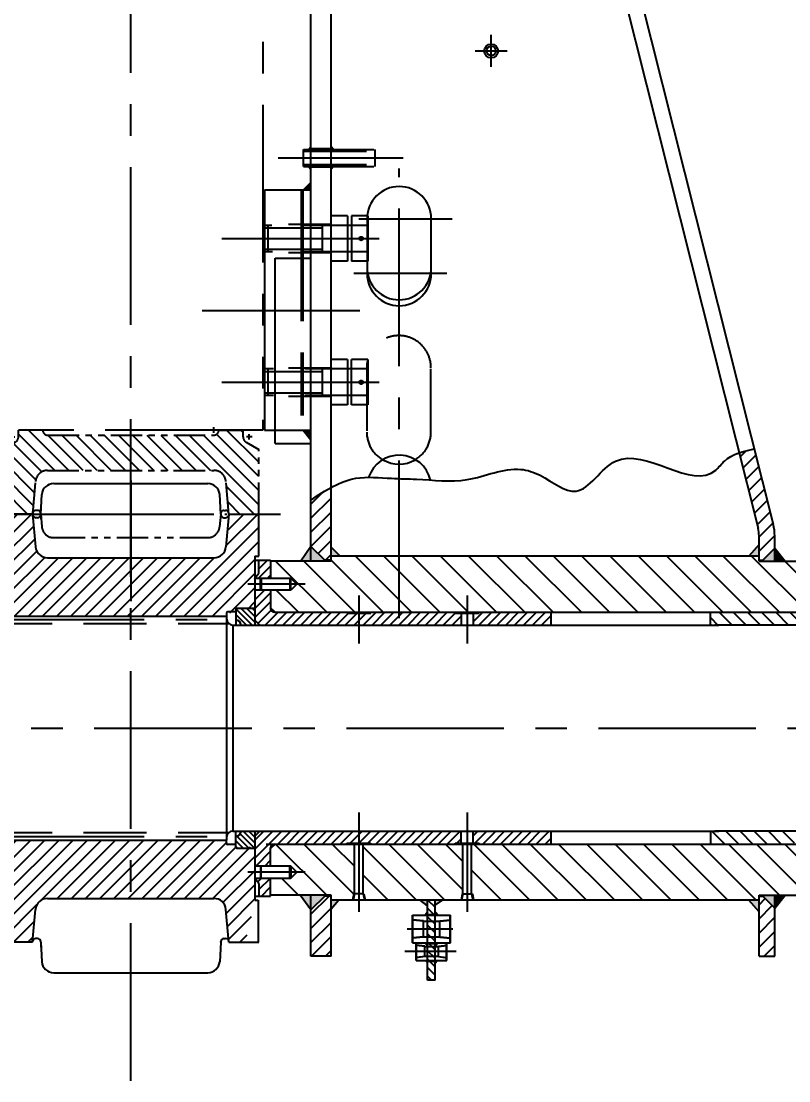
# Model space of a CAD drawing. Header units: millimetres. Extents: x 0 to 8400, y -2453 to 5940.
# Drawn here: x 5309 to 6527, y 2567 to 4249 of the extents above; entities that cross this region are included whole.
import ezdxf

# ---------------------------------------------------------------- set-up
doc = ezdxf.new("R2010")
doc.units = ezdxf.units.MM
doc.header["$LTSCALE"] = 200
for name, pattern in [('F', [0.75, 0.5, -0.25]), ('G', [2, 1.25, -0.25, 0.25, -0.25]), ('K', [2.5, 1.25, -0.25, 0.25, -0.25, 0.25, -0.25])]:
    doc.linetypes.add(name, pattern=pattern)
for name, color, linetype in [('01', 7, 'Continuous'), ('02', 1, 'Continuous'), ('04', 2, 'F'), ('05', 142, 'G'), ('07', 6, 'K'), ('08', 1, 'Continuous')]:
    doc.layers.add(name, color=color, linetype=linetype)
doc.styles.get("Standard").update_dxf_attribs({"font": 'isocp', "width": 0.707, "bigfont": 'intecad.shx'})
doc.dimstyles.new('INTE', dxfattribs={"dimscale": 20, "dimtxt": 3.5, "dimasz": 3, "dimexe": 3, "dimexo": 0, "dimgap": 1, "dimtad": 1, "dimdec": 3, "dimdsep": 46, "dimtxsty": 'Standard', "dimcen": 0, "dimclrd": 1, "dimclre": 1, "dimclrt": 3, "dimaunit": 1, "dimadec": 0, "dimazin": 0, "dimtfac": 1, "dimtdec": 3, "dimtmove": 0, "dimatfit": 0, "dimfxl": 1, "dimarcsym": 0})
pattern_1 = [(45, (1882.605, 1033.105), (-11.22532, 11.22532), [])]
pattern_2 = [(45, (5121.619, 2164.317), (-7.07107, 7.07107), [])]

# ---------------------------------------------------------------- blocks, each defined once
blk = doc.blocks.new('*D33')
at = {"layer": '08', "color": 1, "lineweight": -2, "transparency": 16777216}
for p, q in [((1091.5, 3154.4), (1091.5, 5588.7)), ((7169.5, 3154.4), (7169.5, 5588.7)), ((7109.5, 5528.7), (1151.5, 5528.7))]:
    blk.add_line(p, q, dxfattribs=at)
at = {"layer": '08', "color": 1, "transparency": 16777216}
for points in [[(1151.5, 5538.7), (1151.5, 5518.7), (1091.5, 5528.7)], [(7109.5, 5538.7), (7109.5, 5518.7), (7169.5, 5528.7)]]:
    blk.add_solid(points, dxfattribs=at)
at = {"layer": 'DEFPOINTS', "color": 0, "transparency": 16777216}
for p in [(1091.5, 5528.7), (1091.5, 3154.4), (7169.5, 3154.4)]:
    blk.add_point(p, dxfattribs=at)
at = {"layer": '08', "color": 3, "transparency": 16777216, "insert": (4130.5, 5583.7), "char_height": 70, "attachment_point": 5}
blk.add_mtext('6078', dxfattribs=at)
blk = doc.blocks.new('ertr')
at = {"layer": '02', "linetype": 'Continuous'}
h = blk.add_hatch(dxfattribs=at)
h.set_pattern_fill('ANSI31', color=1, scale=5, angle=90, style=0)
h.set_pattern_definition([(135, (0, 7.99), (-11.22532, -11.22532), [])])
h.paths.add_polyline_path([(5341.3, 3262.1, -0.388879), (5360.3, 3279.4), (5492.4, 3279.4), (5492.4, 3335.4), (5360.6, 3335.4, -0.414214), (5352.6, 3343.4), (5314.2, 3343.4), (5314.2, 3332.7, -0.267949), (5309.2, 3324), (5289.2, 3312.4), (5289.2, 3210.1), (5336.8, 3210.1)])
h.paths.add_polyline_path([(5624.5, 3279.4, -0.388879), (5643.4, 3262.1), (5648, 3210.1), (5695.6, 3210.1), (5695.6, 3312.4), (5675.6, 3324, -0.267949), (5670.6, 3332.7), (5670.6, 3343.4), (5632.2, 3343.4, -0.414214), (5624.2, 3335.4), (5492.4, 3335.4), (5492.4, 3279.4)])
at = {"layer": '07', "color": 6, "linetype": 'K'}
for p, q in [((5624.2, 3338.9), (5624.2, 3348)), ((5628.7, 3343.4), (5619.6, 3343.4)), ((5336.8, 3210.1), (5336.8, 3214.4)), ((5349.5, 3210.1), (5349.5, 3201.9))]:
    blk.add_line(p, q, dxfattribs=at)
at = {"layer": '07', "color": 6, "linetype": 'K', "ltscale": 0.2}
for p, q in [((5299.8, 3332.7), (5308.5, 3332.7)), ((5304.2, 3328.3), (5304.2, 3337)), ((5352.6, 3343.4), (5314.2, 3343.4)), ((5314.2, 3332.7), (5314.2, 3343.4)), ((5352.6, 3343.4), (5352.6, 3343.4)), ((5360.6, 3335.4), (5624.2, 3335.4)), ((5632.2, 3343.4), (5632.2, 3343.4)), ((5632.2, 3343.4), (5670.6, 3343.4)), ((5670.6, 3332.7), (5670.6, 3343.4)), ((5684.9, 3332.7), (5676.2, 3332.7)), ((5680.6, 3328.3), (5680.6, 3337)), ((5309.2, 3324), (5289.2, 3312.4)), ((5675.6, 3324), (5695.6, 3312.4)), ((5289.2, 3210.1), (5289.2, 3312.4)), ((5695.6, 3210.1), (5695.6, 3312.4)), ((5360.3, 3279.4), (5624.5, 3279.4)), ((5336.8, 3210.1), (5341.3, 3262.1)), ((5648, 3210.1), (5643.4, 3262.1)), ((5344.5, 3215.9), (5341.9, 3215.9)), ((5640.3, 3215.9), (5642.9, 3215.9)), ((5336.8, 3210.1), (5289.2, 3210.1)), ((5349.5, 3210.1), (5349.5, 3210.9)), ((5349.5, 3210.1), (5351.2, 3190.1)), ((5349.5, 3210.1), (5351.2, 3190.1)), ((5635.3, 3210.1), (5633.5, 3190.1)), ((5635.3, 3210.1), (5635.3, 3210.9)), ((5648, 3210.1), (5695.6, 3210.1)), ((5370.2, 3172.7), (5614.6, 3172.7))]:
    blk.add_line(p, q, dxfattribs=at)
for centre, radius, start, end in [((5304.2, 3332.7), 10, 300, 0), ((5360.6, 3343.4), 8, 180, 270), ((5624.2, 3343.4), 8, 270, 0), ((5680.6, 3332.7), 10, 180, 240), ((5360.3, 3260.4), 19, 90, 175), ((5624.5, 3260.4), 19, 5, 90), ((5341.9, 3210.9), 5, 90, 175), ((5344.5, 3210.9), 5, 0, 90), ((5640.3, 3210.9), 5, 90, 180), ((5642.9, 3210.9), 5, 5, 90), ((5370.2, 3191.7), 19, 185, 270), ((5370.2, 3191.7), 19, 185, 270), ((5614.6, 3191.7), 19, 270, 355)]:
    blk.add_arc(centre, radius, start, end, dxfattribs=at)

msp = doc.modelspace()

# ---------------------------------------------------------------- hatches: boundary and pattern name
at = {"layer": '01'}
for points in [[(5769.0495, 4045.4123), (5769.0495, 4049.651), (5765.0524, 4045.4123)], [(5801.0495, 4049.651), (5805.0466, 4045.4123), (5801.0495, 4045.4123)], [(5769.0495, 4014.3736), (5765.0524, 4018.6123), (5769.0495, 4018.6123)], [(5801.0495, 4014.3736), (5805.0466, 4018.6123), (5801.0495, 4018.6123)], [(5769.0495, 3981.0123), (5769.0495, 3992.8817), (5756.5495, 3981.0123)], [(5769.0495, 3415.5123), (5753.0579, 3392.0123), (5769.0495, 3392.0123)], [(5769.0495, 3415.5123), (5753.0579, 3392.0123), (5769.0495, 3392.0123)], [(6505.0495, 3412.5123), (6505.0495, 3392.0123), (6521.6316, 3392.0123)], [(6505.0495, 3412.5123), (6505.0495, 3392.0123), (6521.6316, 3392.0123)], [(5769.0495, 2838.5123), (5753.0579, 2862.0123), (5769.0495, 2862.0123)], [(5769.0495, 2838.5123), (5753.0579, 2862.0123), (5769.0495, 2862.0123)], [(6505.0495, 2841.5123), (6505.0495, 2862.0123), (6521.6316, 2862.0123)], [(6505.0495, 2841.5123), (6505.0495, 2862.0123), (6521.6316, 2862.0123)], [(5954.0495, 2755.052), (5951.0699, 2758.0662), (5954.0495, 2758.0662)], [(5954.6213, 2755.052), (5951.6417, 2758.0662), (5954.6213, 2758.0662)], [(5966.0495, 2755.052), (5969.0291, 2758.0662), (5966.0495, 2758.0662)], [(5966.6213, 2755.052), (5969.6009, 2758.0662), (5966.6213, 2758.0662)]]:
    msp.add_hatch(color=256, dxfattribs=at).paths.add_polyline_path(points)
h = msp.add_hatch(color=256, dxfattribs=at)
h.paths.add_polyline_path([(5769.0495, 3392.0123), (5791.0495, 3392.0123), (5791.0495, 3393.5123), (5769.0495, 3415.5123)])
h.paths.add_polyline_path([(5815.5896, 3400.0123), (5801.0495, 3414.1832), (5801.0495, 3400.0123)])
h = msp.add_hatch(color=256, dxfattribs=at)
h.paths.add_polyline_path([(6463.8952, 3400.0123), (6480.0495, 3400.0123), (6480.0495, 3418.5193)])
h.paths.add_polyline_path([(6505.0495, 3412.5123), (6486.0495, 3393.5123), (6486.0495, 3392.0123), (6505.0495, 3392.0123)])
h = msp.add_hatch(color=256, dxfattribs=at)
h.paths.add_polyline_path([(5769.0495, 2862.0123), (5791.0495, 2862.0123), (5791.0495, 2860.5123), (5769.0495, 2838.5123)])
h.paths.add_polyline_path([(5815.5896, 2854.0123), (5801.0495, 2839.8414), (5801.0495, 2854.0123)])
h = msp.add_hatch(color=256, dxfattribs=at)
h.paths.add_polyline_path([(6463.8952, 2854.0123), (6480.0495, 2854.0123), (6480.0495, 2835.5053)])
h.paths.add_polyline_path([(6505.0495, 2841.5123), (6486.0495, 2860.5123), (6486.0495, 2862.0123), (6505.0495, 2862.0123)])
h = msp.add_hatch(color=256, dxfattribs=at)
h.paths.add_polyline_path([(5954.0495, 2845.1443), (5954.0495, 2854.0123), (5942.4296, 2854.0123)])
h.paths.add_polyline_path([(5966.0495, 2845.8622), (5977.9898, 2854.0123), (5966.0495, 2854.0123)])
h = msp.add_hatch(color=256, dxfattribs=at)
h.paths.add_polyline_path([(5950.3108, 2830.1769), (5954.0495, 2830.1769), (5954.0495, 2834.851)])
h.paths.add_polyline_path([(5966.0495, 2830.1769), (5970.3166, 2830.1769), (5966.0495, 2834.9557)])
h = msp.add_hatch(color=256, dxfattribs=at)
h.paths.add_polyline_path([(5950.8826, 2830.1769), (5954.6213, 2830.1769), (5954.6213, 2834.851)])
h.paths.add_polyline_path([(5966.6213, 2830.1769), (5970.8884, 2830.1769), (5966.6213, 2834.9557)])
h = msp.add_hatch(color=256, dxfattribs=at)
h.paths.add_polyline_path([(5954.0495, 2781.5028), (5950.3108, 2786.1769), (5954.0495, 2786.1769)])
h.paths.add_polyline_path([(5966.0495, 2781.3981), (5966.0495, 2786.1769), (5970.3166, 2786.1769)])
h = msp.add_hatch(color=256, dxfattribs=at)
h.paths.add_polyline_path([(5954.6213, 2781.5028), (5950.8826, 2786.1769), (5954.6213, 2786.1769)])
h.paths.add_polyline_path([(5966.6213, 2781.3981), (5966.6213, 2786.1769), (5970.8884, 2786.1769)])
at = {"layer": '02'}
h = msp.add_hatch(dxfattribs=at)
h.set_pattern_fill('LINE', color=256, scale=5, angle=45, style=0)
h.set_pattern_definition(pattern_1)
edge = h.paths.add_edge_path()
edge.add_spline(control_points=[(6472.6397, 3570.1751), (6464.397, 3568.3801), (6456.1542, 3566.585), (6448.4238, 3563.9617)], knot_values=[722.019854168, 722.019854168, 722.019854168, 722.019854168, 746.222032622, 746.222032622, 746.222032622, 746.222032622], degree=3, periodic=0)
edge.add_line((6448.4238, 3563.9617), (6478.5065, 3444.4625))
edge.add_arc((6429.0495, 3432.0123), 51, 0, 14.13, ccw=False)
edge.add_line((6480.0495, 3432.0123), (6480.0495, 3393.5123))
edge.add_line((6480.0495, 3393.5123), (6486.0495, 3393.5123))
edge.add_line((6486.0495, 3393.5123), (6505.0495, 3412.5123))
edge.add_line((6505.0495, 3412.5123), (6505.0495, 3432.0123))
edge.add_arc((6429.0495, 3432.0123), 76, 360, 374.13)
edge.add_line((6502.7501, 3450.5656), (6472.6397, 3570.1751))
h.paths.add_polyline_path([(6505.0495, 2841.5123), (6486.0495, 2860.5123), (6480.0495, 2860.5123), (6480.0495, 2765.0123), (6505.0495, 2765.0123)])
h = msp.add_hatch(dxfattribs=at)
h.set_pattern_fill('LINE', color=256, scale=5, angle=45, style=0)
h.set_pattern_definition(pattern_1)
edge = h.paths.add_edge_path()
edge.add_line((5769.0495, 3415.5123), (5791.0495, 3393.5123))
edge.add_line((5791.0495, 3393.5123), (5801.0495, 3393.5123))
edge.add_line((5801.0495, 3393.5123), (5801.0495, 3508.8776))
edge.add_spline(control_points=[(5801.0495, 3508.8776), (5790.2258, 3503.058), (5779.6376, 3496.218), (5769.0495, 3489.378)], knot_values=[0, 0, 0, 0, 36.433894289, 36.433894289, 36.433894289, 36.433894289], degree=3, periodic=0)
edge.add_line((5769.0495, 3489.378), (5769.0495, 3415.5123))
h.paths.add_polyline_path([(5801.0495, 2860.5123), (5791.0495, 2860.5123), (5769.0495, 2838.5123), (5769.0495, 2765.0123), (5801.0495, 2765.0123)])
at = {"layer": '02', "linetype": 'Continuous'}
h = msp.add_hatch(dxfattribs=at)
h.set_pattern_fill('LINE', color=1, scale=5, angle=45, style=0)
h.set_pattern_definition([(45, (-9.328, 264.614), (-11.22532, 11.22532), [])])
h.paths.add_polyline_path([(5483.0495, 3304.8123), (5483.0495, 3397.4123), (5350.928, 3397.4123, -0.388878732), (5332.0003, 3414.7563), (5327.4548, 3466.7123), (5279.8495, 3466.7123), (5279.8495, 3400.0123), (5286.0495, 3400.0123), (5286.0495, 3309.8123), (5289.0495, 3309.8123, -0.414213562), (5291.0495, 3307.8123), (5291.0495, 3304.8123)])
h.paths.add_polyline_path([(5635.0495, 3304.8123), (5635.0495, 3307.8123, -0.414213562), (5637.0495, 3309.8123), (5650.0495, 3309.8123), (5650.0495, 3315.5123), (5680.0495, 3315.5123), (5680.0495, 3400.0123), (5686.2495, 3400.0123), (5686.2495, 3466.7123), (5638.6443, 3466.7123), (5634.0987, 3414.7563, -0.388878732), (5615.171, 3397.4123), (5483.0495, 3397.4123), (5483.0495, 3328.3201), (5483.0495, 3304.8123)])
h.paths.add_polyline_path([(5483.0495, 2949.2123), (5483.0495, 2856.6123), (5615.171, 2856.6123, -0.388878732), (5634.0987, 2839.2682), (5638.6495, 2787.2523), (5665.2977, 2787.2523), (5680.4111, 2854.0123), (5680.0495, 2854.0123), (5680.0495, 2938.5123), (5650.0495, 2938.5123), (5650.0495, 2944.2123), (5637.0495, 2944.2123, -0.414213562), (5635.0495, 2946.2123), (5635.0495, 2949.2123)])
h.paths.add_polyline_path([(5291.0495, 2949.2123), (5291.0495, 2946.2123, -0.414213562), (5289.0495, 2944.2123), (5286.0495, 2944.2123), (5286.0495, 2854.0123), (5281.0495, 2854.0123), (5281.0495, 2787.2523), (5327.4495, 2787.2523), (5332.0003, 2839.2682, -0.388878732), (5350.928, 2856.6123), (5483.0495, 2856.6123), (5483.0495, 2949.2123)])
h = msp.add_hatch(dxfattribs=at)
h.set_pattern_fill('LINE', color=1, scale=10, angle=135, style=0)
h.set_pattern_definition([(135, (4135.49, 2006.008), (-22.45064, -22.45064), [])])
h.paths.add_polyline_path([(6663.0495, 3311.0123), (6670.0495, 3318.0123), (6670.0495, 3346.0123), (6638.0495, 3346.0123), (6628.3921, 3355.5123), (6638.0495, 3365.0123), (6670.0495, 3365.0123), (6670.0495, 3392.0123), (6639.0495, 3392.0123), (6480.0495, 3392.0123), (6480.0495, 3400.0123), (5801.0495, 3400.0123), (5801.0495, 3392.0123), (5705.0495, 3392.0123), (5705.0495, 3365.0123), (5737.0495, 3365.0123), (5746.707, 3355.5123), (5737.0495, 3346.0123), (5705.0495, 3346.0123), (5705.0495, 3318.0123), (5712.0495, 3311.0123)])
h.paths.add_polyline_path([(6480.0495, 2854.0123), (6480.0495, 2862.0123), (6542.1665, 2862.0123), (6543.8739, 2872.0123), (6545.0495, 2872.0123), (6545.0495, 2943.0123), (6024.0495, 2943.0123), (6024.0495, 2864.0123), (6025.2251, 2864.0123), (6026.9326, 2854.0123)])
h.paths.add_polyline_path([(5966.0495, 2854.0123), (6007.1665, 2854.0123), (6008.8739, 2864.0123), (6010.0495, 2864.0123), (6010.0495, 2943.0123), (5852.0495, 2943.0123), (5852.0495, 2864.0123), (5853.2251, 2864.0123), (5854.9326, 2854.0123)])
h.paths.add_polyline_path([(5838.0495, 2943.0123), (5712.0495, 2943.0123), (5705.0495, 2936.0123), (5705.0495, 2908.0123), (5737.0495, 2908.0123), (5746.707, 2898.5123), (5737.0495, 2889.0123), (5705.0495, 2889.0123), (5705.0495, 2862.0123), (5801.0495, 2862.0123), (5801.0495, 2854.0123), (5835.1665, 2854.0123), (5836.8739, 2864.0123), (5838.0495, 2864.0123)])
h.paths.add_polyline_path([(6628.3921, 2898.5123), (6638.0495, 2908.0123), (6670.0495, 2908.0123), (6670.0495, 2936.0123), (6663.0495, 2943.0123), (6559.0495, 2943.0123), (6559.0495, 2872.0123), (6560.2251, 2872.0123), (6561.9326, 2862.0123), (6639.0495, 2862.0123), (6670.0495, 2862.0123), (6670.0495, 2889.0123), (6638.0495, 2889.0123)])
h.paths.add_polyline_path([(6560.2251, 2872.0123), (6559.0495, 2872.0123), (6560.9675, 2862.0123), (6561.9326, 2862.0123)], flags=16)
h.paths.add_polyline_path([(6542.1665, 2862.0123), (6543.1316, 2862.0123), (6545.0495, 2872.0123), (6543.8739, 2872.0123)], flags=16)
h.paths.add_polyline_path([(6025.9675, 2854.0123), (6026.9326, 2854.0123), (6025.2251, 2864.0123), (6024.0495, 2864.0123)])
h.paths.add_polyline_path([(6007.1665, 2854.0123), (6008.1316, 2854.0123), (6010.0495, 2864.0123), (6008.8739, 2864.0123)])
h.paths.add_polyline_path([(5835.1665, 2854.0123), (5836.1316, 2854.0123), (5838.0495, 2864.0123), (5836.8739, 2864.0123)])
h.paths.add_polyline_path([(5853.2251, 2864.0123), (5852.0495, 2864.0123), (5853.9675, 2854.0123), (5854.9326, 2854.0123)], flags=16)
h = msp.add_hatch(dxfattribs=at)
h.set_pattern_fill('_USER', color=1, scale=10, angle=45, style=0, pattern_type=0)
h.set_pattern_definition(pattern_2)
h.paths.add_polyline_path([(5711.0495, 3311.0123, -0.414213562), (5705.0495, 3317.0123), (5705.0495, 3346.0123), (5680.0495, 3346.0123), (5680.0495, 3298.5123), (5688.0495, 3290.5123), (5845.0495, 3290.5123), (5845.0495, 3309.5123), (5826.0495, 3309.5123), (5826.0495, 3311.0123)])
h.paths.add_polyline_path([(5686.5495, 3373.5041), (5680.2555, 3365.2813, 0.07707166), (5680.1087, 3365.0123), (5705.0495, 3365.0123), (5705.0495, 3393.5123), (5686.5495, 3393.5123)])
h = msp.add_hatch(dxfattribs=at)
h.set_pattern_fill('LINE', color=1, scale=5, angle=45, style=0)
h.set_pattern_definition([(135, (7241.48, 2037.305), (11.22532, 11.22532), [])])
h.paths.add_polyline_path([(6559.0495, 2943.0123), (6559.0495, 2944.5123), (6540.0495, 2944.5123), (6540.0495, 2963.5123), (6675.0495, 2963.5123), (6683.0495, 2955.5123), (6683.0495, 2908.0123), (6658.0495, 2908.0123), (6658.0495, 2937.0123, 0.414213562), (6652.0495, 2943.0123)])
h.paths.add_polyline_path([(6676.5495, 2860.5123), (6658.0495, 2860.5123), (6658.0495, 2889.0123), (6682.9904, 2889.0123, -0.07707166), (6682.8436, 2888.7433), (6676.5495, 2880.5205)])
h.paths.add_polyline_path([(6405.5495, 2943.0123), (6404.0495, 2944.5123), (6404.0495, 2962.0123), (6405.5495, 2963.5123), (6540.0495, 2963.5123), (6540.0495, 2944.5123), (6521.0495, 2944.5123), (6521.0495, 2943.0123)])
h.paths.add_polyline_path([(6405.5495, 3290.5123), (6404.0495, 3292.0123), (6404.0495, 3309.5123), (6405.5495, 3311.0123), (6518.0495, 3311.0123), (6521.0495, 3311.0123), (6521.0495, 3309.5123), (6540.0495, 3309.5123), (6540.0495, 3290.5123)])
h.paths.add_polyline_path([(6540.0495, 3290.5123), (6540.0495, 3309.5123), (6559.0495, 3309.5123), (6559.0495, 3311.0123), (6652.0495, 3311.0123, 0.414213562), (6658.0495, 3317.0123), (6658.0495, 3346.0123), (6683.0495, 3346.0123), (6683.0495, 3298.5123), (6675.0495, 3290.5123)])
h.paths.add_polyline_path([(6676.5495, 3373.5041), (6682.8436, 3365.2813, -0.07707166), (6682.9904, 3365.0123), (6658.0495, 3365.0123), (6658.0495, 3393.5123), (6676.5495, 3393.5123)])
at = {"layer": '02'}
h = msp.add_hatch(dxfattribs=at)
h.set_pattern_fill('LINE', color=256, scale=2, angle=135, style=0)
h.set_pattern_definition([(135, (-9.328, 264.614), (-4.490128, -4.490128), [])])
h.paths.add_polyline_path([(5680.0495, 3317.5123), (5651.0495, 3317.5123), (5650.0495, 3316.5123), (5650.0495, 3298.5123, -0.414213562), (5658.0495, 3290.5123), (5680.0495, 3290.5123)])
h.paths.add_polyline_path([(5658.0495, 2963.5123, -0.414213562), (5650.0495, 2955.5123), (5650.0495, 2937.5123), (5651.0495, 2936.5123), (5680.0495, 2936.5123), (5680.0495, 2963.5123)])
at = {"layer": '02', "linetype": 'Continuous'}
h = msp.add_hatch(dxfattribs=at)
h.set_pattern_fill('_USER', color=1, scale=10, angle=45, style=0, pattern_type=0)
h.set_pattern_definition(pattern_2)
h.paths.add_polyline_path([(5998.0495, 2943.0123), (5998.0495, 2944.5123), (6007.5495, 2944.5123), (6007.5495, 2963.5123), (5845.0495, 2963.5123), (5845.0495, 2944.5123), (5864.0495, 2944.5123), (5864.0495, 2943.0123)])
h.paths.add_polyline_path([(6148.5495, 2943.0123), (6150.0495, 2944.5123), (6150.0495, 2962.0123), (6148.5495, 2963.5123), (6026.5495, 2963.5123), (6026.5495, 2944.5123), (6036.0495, 2944.5123), (6036.0495, 2943.0123)])
h.paths.add_polyline_path([(5826.0495, 2943.0123), (5826.0495, 2944.5123), (5845.0495, 2944.5123), (5845.0495, 2963.5123), (5688.0495, 2963.5123), (5680.0495, 2955.5123), (5680.0495, 2908.0123), (5705.0495, 2908.0123), (5705.0495, 2937.0123, -0.414213562), (5711.0495, 2943.0123)])
h.paths.add_polyline_path([(5686.5495, 2860.5123), (5705.0495, 2860.5123), (5705.0495, 2889.0123), (5680.1087, 2889.0123, 0.07707166), (5680.2555, 2888.7433), (5686.5495, 2880.5205)])
h.paths.add_polyline_path([(5864.0495, 3311.0123), (5864.0495, 3309.5123), (5845.0495, 3309.5123), (5845.0495, 3290.5123), (6007.5495, 3290.5123), (6007.5495, 3309.5123), (5998.0495, 3309.5123), (5998.0495, 3311.0123)])
h.paths.add_polyline_path([(6036.0495, 3311.0123), (6036.0495, 3309.5123), (6026.5495, 3309.5123), (6026.5495, 3290.5123), (6148.5495, 3290.5123), (6150.0495, 3292.0123), (6150.0495, 3309.5123), (6148.5495, 3311.0123)])
h = msp.add_hatch(dxfattribs=at)
h.set_pattern_fill('LINE', color=1, scale=3, angle=135, style=0)
h.set_pattern_definition([(135, (4135.49, 2006.008), (-6.73519, -6.73519), [])])
h.paths.add_polyline_path([(5966.0495, 2854.0123), (5954.0495, 2854.0123), (5954.0495, 2808.1769), (5966.0495, 2808.1769)])
h.paths.add_polyline_path([(5966.0495, 2808.1769), (5954.0495, 2808.1769), (5954.0495, 2772.5662), (5966.0495, 2772.5662)])
h.paths.add_polyline_path([(5954.0495, 2727.0123), (5966.0495, 2727.0123), (5966.0495, 2772.5662), (5954.0495, 2772.5662)])
at = {"layer": '04', "linetype": 'F'}
h = msp.add_hatch(dxfattribs=at)
h.set_pattern_fill('ANGLE', color=2, scale=0.5, style=0)
h.set_pattern_definition([(0, (2923.312, 429.7504), (0, 3.4925), [2.54, -0.9525]), (90, (2923.312, 429.7504), (-3.4925, 2e-16), [2.54, -0.9525])])
h.paths.add_polyline_path([(5769.0495, 3584.4989), (5769.0495, 3600.0123), (5756.5495, 3600.0123)])

# ---------------------------------------------------------------- linework, layer by layer
for p, q in [((5360.8266, 3515.2423), (5605.2724, 3515.2423)), ((5340.1495, 3466.7723), (5341.8989, 3497.8982)), ((5625.9495, 3466.7723), (5624.2001, 3497.8982)), ((5327.4495, 3466.7723), (5279.8495, 3466.7723)), ((5327.4495, 3466.7723), (5332.0003, 3414.7563)), ((5340.1495, 3466.7723), (5340.1495, 3465.9123)), ((5625.9495, 3466.7723), (5625.9495, 3465.9123)), ((5638.6495, 3466.7723), (5634.0987, 3414.7563)), ((5638.6495, 3466.7723), (5686.2495, 3466.7723)), ((5335.1495, 3460.9123), (5332.5439, 3460.9123)), ((5630.9495, 3460.9123), (5633.5552, 3460.9123)), ((5350.928, 3397.4123), (5615.171, 3397.4123)), ((5350.928, 2856.6123), (5615.171, 2856.6123)), ((5327.4495, 2787.2523), (5332.0003, 2839.2682)), ((5638.6495, 2787.2523), (5634.0987, 2839.2682)), ((5335.1495, 2793.1123), (5332.5439, 2793.1123)), ((5630.9495, 2793.1123), (5633.5552, 2793.1123)), ((5327.4495, 2787.2523), (5281.0495, 2787.2523)), ((5340.1495, 2787.2523), (5340.1495, 2788.1123)), ((5340.1495, 2787.2523), (5341.8989, 2756.1263)), ((5625.9495, 2787.2523), (5624.2001, 2756.1263)), ((5625.9495, 2787.2523), (5625.9495, 2788.1123)), ((5638.6495, 2787.2523), (5686.2495, 2787.2523)), ((5360.8266, 2738.7823), (5605.2724, 2738.7823))]:
    msp.add_line(p, q)
for centre, radius, start, end in [((5360.8266, 3496.2423), 19, 90, 175), ((5360.8266, 3496.2423), 19, 90, 175), ((5605.2724, 3496.2423), 19, 5, 90), ((5332.5439, 3465.9123), 5, 185, 270), ((5335.1495, 3465.9123), 5, 270, 0), ((5630.9495, 3465.9123), 5, 180, 270), ((5633.5552, 3465.9123), 5, 270, 355), ((5350.928, 3416.4123), 19, 185, 270), ((5615.171, 3416.4123), 19, 270, 355), ((5350.928, 2837.6123), 19, 90, 175), ((5615.171, 2837.6123), 19, 5, 90), ((5332.5439, 2788.1123), 5, 90, 175), ((5335.1495, 2788.1123), 5, 0, 90), ((5630.9495, 2788.1123), 5, 90, 180), ((5633.5552, 2788.1123), 5, 5, 90), ((5360.8266, 2757.7823), 19, 185, 270), ((5605.2724, 2757.7823), 19, 270, 355)]:
    msp.add_arc(centre, radius, start, end)
at = {"layer": '01'}
for p, q in [((6106.4167, 5024.9455), (6502.7501, 3450.5656)), ((6084.9805, 5007.6904), (6478.5065, 3444.4625)), ((5765.0524, 4045.4123), (5769.0495, 4049.651)), ((5805.0466, 4045.4123), (5801.0495, 4049.651)), ((5765.0524, 4018.6123), (5769.0495, 4014.3736)), ((5805.0466, 4018.6123), (5801.0495, 4014.3736)), ((5756.5495, 3981.0123), (5769.0495, 3992.8817)), ((5858.0495, 3935.6021), (5858.0495, 3848.4966)), ((5960.0495, 3848.4966), (5960.0495, 3935.6021)), ((5712.0495, 3873.0015), (5769.0495, 3873.0015)), ((5712.0495, 3579.0015), (5769.0495, 3579.0015)), ((6480.0495, 3392.0123), (6480.0495, 3432.0123)), ((6505.0495, 3392.0123), (6505.0495, 3432.0123)), ((5769.0495, 3415.5123), (5753.0579, 3392.0123)), ((6505.0495, 3412.5123), (6521.6316, 3392.0123)), ((5689.0495, 3363.4239), (5690.2779, 3365.0123)), ((5690.2779, 3365.0123), (5690.2779, 3346.0123)), ((5735.4621, 3365.0123), (5737.0495, 3363.6355)), ((5735.4621, 3365.0123), (5735.4621, 3346.0123)), ((5689.0495, 3347.6007), (5690.2779, 3346.0123)), ((5735.4621, 3346.0123), (5737.0495, 3347.3891)), ((5650.0495, 3316.5123), (5651.0495, 3317.5123)), ((5635.0495, 3304.8123), (5635.0495, 2949.2123)), ((5645.0495, 3290.5123), (5645.0495, 2963.5123)), ((5635.0495, 2944.2123), (5635.0495, 2949.2123)), ((5650.0495, 2937.5123), (5651.0495, 2936.5123)), ((5689.0495, 2906.4239), (5690.2779, 2908.0123)), ((5690.2779, 2889.0123), (5690.2779, 2908.0123)), ((5735.4621, 2908.0123), (5737.0495, 2906.6355)), ((5735.4621, 2889.0123), (5735.4621, 2908.0123)), ((5689.0495, 2890.6007), (5690.2779, 2889.0123)), ((5735.4621, 2889.0123), (5737.0495, 2890.3891)), ((6480.0495, 2765.0123), (6480.0495, 2862.0123)), ((6505.0495, 2765.0123), (6505.0495, 2862.0123)), ((6505.0495, 2841.5123), (6521.6316, 2862.0123)), ((5954.0495, 2845.1443), (5942.4296, 2854.0123)), ((5966.0495, 2845.8622), (5977.9898, 2854.0123)), ((5930.0495, 2786.1769), (5930.0495, 2830.1769)), ((5930.6213, 2786.1769), (5930.6213, 2830.1769)), ((5954.0495, 2834.851), (5950.3108, 2830.1769)), ((5954.6213, 2834.851), (5950.8826, 2830.1769)), ((5966.0495, 2834.9557), (5970.3166, 2830.1769)), ((5966.6213, 2834.9557), (5970.8884, 2830.1769)), ((5990.0495, 2786.1769), (5990.0495, 2830.1769)), ((5990.6213, 2786.1769), (5990.6213, 2830.1769)), ((5936.0495, 2758.0662), (5936.0495, 2786.1769)), ((5936.6213, 2758.0662), (5936.6213, 2786.1769)), ((5954.0495, 2781.5028), (5950.3108, 2786.1769)), ((5954.6213, 2781.5028), (5950.8826, 2786.1769)), ((5966.0495, 2781.3981), (5970.3166, 2786.1769)), ((5966.6213, 2781.3981), (5970.8884, 2786.1769)), ((5984.0495, 2758.0662), (5984.0495, 2786.1769)), ((5984.6213, 2758.0662), (5984.6213, 2786.1769)), ((6480.0495, 2765.0123), (6505.0495, 2765.0123)), ((5954.0495, 2755.052), (5951.0699, 2758.0662)), ((5954.6213, 2755.052), (5951.6417, 2758.0662)), ((5966.0495, 2755.052), (5969.0291, 2758.0662)), ((5966.6213, 2755.052), (5969.6009, 2758.0662)), ((5966.0495, 2727.0123), (5954.0495, 2727.0123))]:
    msp.add_line(p, q, dxfattribs=at)
at = {"layer": '01', "color": 7, "linetype": 'Continuous'}
for p, q in [((5769.0495, 3392.0123), (5769.0495, 4622.0123)), ((5801.0495, 3392.0123), (5801.0495, 4622.0123)), ((5757.0495, 4018.6123), (5757.0495, 4045.4123)), ((5757.0495, 4045.4123), (5769.0495, 4045.4123)), ((5757.0495, 4018.6123), (5769.0495, 4018.6123)), ((5695.5495, 3981.0123), (5695.5495, 3600.0123)), ((5769.0495, 3981.0123), (5695.5495, 3981.0123)), ((5753.5495, 3981.0123), (5753.5495, 3873.0015)), ((5756.0495, 3981.0123), (5756.0495, 3873.0015)), ((5859.5495, 3940.0223), (5858.2414, 3940.0223)), ((5859.5495, 3940.0223), (5859.5495, 3868.0023)), ((5858.0495, 3925.0123), (5859.5495, 3925.0123)), ((5712.0495, 3579.0015), (5712.0495, 3873.0015)), ((5858.0495, 3883.0123), (5859.5495, 3883.0123)), ((5859.5495, 3868.0023), (5858.0495, 3868.0023)), ((5695.5495, 3600.0123), (5712.0495, 3600.0123)), ((5686.2495, 3400.0123), (5686.2495, 3474.7023)), ((5680.0495, 3400.0123), (5680.0495, 3290.5123)), ((5680.0495, 3400.0123), (5686.2495, 3400.0123)), ((6480.0495, 3400.0123), (5801.0495, 3400.0123)), ((5680.0495, 3393.5123), (5705.0495, 3393.5123)), ((5686.5495, 3374.0123), (5686.5495, 3393.5123)), ((5705.0495, 3393.5123), (5705.0495, 3365.0123)), ((5801.0495, 3392.0123), (5705.0495, 3392.0123)), ((6480.0495, 3392.0123), (6639.0495, 3392.0123)), ((5680.1087, 3365.0123), (5737.0495, 3365.0123)), ((5680.2555, 3365.2813), (5686.2406, 3373.1006)), ((5737.0495, 3365.0123), (5746.707, 3355.5123)), ((5737.0495, 3346.0123), (5737.0495, 3365.0123)), ((5689.0495, 3347.6007), (5689.0495, 3363.4239)), ((5746.707, 3355.5123), (5737.0495, 3346.0123)), ((5737.0495, 3346.0123), (5680.0495, 3346.0123)), ((5705.0495, 3346.0123), (5705.0495, 3317.0123)), ((5650.0495, 3316.5123), (5650.0495, 3290.5123)), ((5651.0495, 3317.5123), (5680.0495, 3317.5123)), ((5712.0495, 3311.0123), (5705.0495, 3318.0123)), ((5281.0495, 3304.8123), (5635.0495, 3304.8123)), ((5635.0495, 3309.8123), (5635.0495, 3304.8123)), ((5650.0495, 3311.8123), (5637.0495, 3311.8123)), ((5680.0495, 3298.5123), (5688.0495, 3290.5123)), ((5711.0495, 3311.0123), (6664.0495, 3311.0123)), ((5826.0495, 3311.0123), (5826.0495, 3309.5123)), ((5826.0495, 3309.5123), (5864.0495, 3309.5123)), ((5864.0495, 3311.0123), (5864.0495, 3309.5123)), ((5998.0495, 3311.0123), (5998.0495, 3309.5123)), ((5998.0495, 3309.5123), (6036.0495, 3309.5123)), ((6007.5495, 3309.5123), (6007.5495, 3290.5123)), ((6026.5495, 3309.5123), (6026.5495, 3290.5123)), ((6036.0495, 3311.0123), (6036.0495, 3309.5123)), ((6148.5495, 3311.0123), (6150.0495, 3309.5123)), ((6150.0495, 3290.5123), (6150.0495, 3309.5123)), ((6404.5495, 3311.0123), (6403.0495, 3309.5123)), ((6403.0495, 3290.5123), (6403.0495, 3309.5123)), ((5645.0495, 3290.5123), (6416.0495, 3290.5123)), ((6148.5495, 3290.5123), (6150.0495, 3292.0123)), ((6404.5495, 3290.5123), (6403.0495, 3292.0123)), ((6689.0495, 3290.5123), (6410.0495, 3290.5123)), ((5645.0495, 2963.5123), (6416.0495, 2963.5123)), ((5650.0495, 2937.5123), (5650.0495, 2963.5123)), ((5680.0495, 2963.5123), (5680.0495, 2854.0123)), ((5680.0495, 2955.5123), (5688.0495, 2963.5123)), ((6007.5495, 2944.5123), (6007.5495, 2963.5123)), ((6026.5495, 2944.5123), (6026.5495, 2963.5123)), ((6148.5495, 2963.5123), (6150.0495, 2962.0123)), ((6150.0495, 2944.5123), (6150.0495, 2963.5123)), ((6404.5495, 2963.5123), (6403.0495, 2962.0123)), ((6403.0495, 2963.5123), (6403.0495, 2944.5123)), ((6689.0495, 2963.5123), (6410.0495, 2963.5123)), ((5281.0495, 2949.2123), (5635.0495, 2949.2123)), ((5826.0495, 2943.0123), (5826.0495, 2944.5123)), ((5826.0495, 2944.5123), (5864.0495, 2944.5123)), ((5864.0495, 2943.0123), (5864.0495, 2944.5123)), ((5998.0495, 2943.0123), (5998.0495, 2944.5123)), ((5998.0495, 2944.5123), (6036.0495, 2944.5123)), ((6036.0495, 2943.0123), (6036.0495, 2944.5123)), ((6148.5495, 2943.0123), (6150.0495, 2944.5123)), ((6404.5495, 2943.0123), (6403.0495, 2944.5123)), ((5650.0495, 2942.2123), (5637.0495, 2942.2123)), ((5651.0495, 2936.5123), (5680.0495, 2936.5123)), ((5698.0495, 2943.0123), (6651.0495, 2943.0123)), ((5712.0495, 2943.0123), (5705.0495, 2936.0123)), ((5705.0495, 2908.0123), (5705.0495, 2937.0123)), ((5838.0495, 2864.0123), (5838.0495, 2943.0123)), ((5852.0495, 2864.0123), (5852.0495, 2943.0123)), ((6010.0495, 2864.0123), (6010.0495, 2943.0123)), ((6024.0495, 2864.0123), (6024.0495, 2943.0123)), ((5737.0495, 2908.0123), (5680.0495, 2908.0123)), ((5689.0495, 2906.4239), (5689.0495, 2890.6007)), ((5746.707, 2898.5123), (5737.0495, 2908.0123)), ((5737.0495, 2908.0123), (5737.0495, 2889.0123)), ((5737.0495, 2889.0123), (5746.707, 2898.5123)), ((5680.1087, 2889.0123), (5737.0495, 2889.0123)), ((5680.2555, 2888.7433), (5686.2406, 2880.924)), ((5686.5495, 2880.0123), (5686.5495, 2860.5123)), ((5705.0495, 2860.5123), (5705.0495, 2889.0123)), ((5680.0495, 2860.5123), (5705.0495, 2860.5123)), ((5801.0495, 2862.0123), (5705.0495, 2862.0123)), ((5769.0495, 2838.5123), (5751.9681, 2862.0123)), ((5769.0495, 2765.0123), (5769.0495, 2862.0123)), ((5801.0495, 2765.0123), (5801.0495, 2862.0123)), ((5838.0495, 2864.0123), (5836.1316, 2854.0123)), ((5853.2251, 2864.0123), (5836.8739, 2864.0123)), ((5852.0495, 2864.0123), (5853.9675, 2854.0123)), ((6010.0495, 2864.0123), (6008.1316, 2854.0123)), ((6008.8739, 2864.0123), (6025.2251, 2864.0123)), ((6024.0495, 2864.0123), (6025.9675, 2854.0123)), ((6480.0495, 2862.0123), (6639.0495, 2862.0123)), ((5680.0495, 2854.0123), (5685.0495, 2854.0123)), ((5685.0495, 2854.0123), (5685.0495, 2787.2523)), ((6480.0495, 2854.0123), (5801.0495, 2854.0123)), ((5954.0495, 2727.0123), (5954.0495, 2854.0123)), ((5966.0495, 2727.0123), (5966.0495, 2854.0123)), ((5930.0495, 2830.1769), (5954.6213, 2830.1769)), ((5966.0495, 2830.1769), (5990.6213, 2830.1769)), ((5930.0495, 2786.1769), (5954.6213, 2786.1769)), ((5966.0495, 2786.1769), (5990.6213, 2786.1769)), ((5801.0495, 2765.0123), (5769.0495, 2765.0123)), ((5936.0495, 2758.0662), (5954.6213, 2758.0662)), ((5966.0495, 2758.0662), (5984.6213, 2758.0662))]:
    msp.add_line(p, q, dxfattribs=at)
at = {"layer": '01'}
for radius in [11, 7.472]:
    msp.add_circle((6055.0495, 4201.7706), radius, dxfattribs=at)
at = {"layer": '01', "color": 7, "linetype": 'Continuous'}
msp.add_circle((5848.8191, 3904.0123), 3, dxfattribs=at)
at = {"layer": '01'}
for centre, radius, start, end in [((5909.0495, 3935.6021), 51, 0, 180), ((5909.0495, 3857.8739), 51, 180, 0), ((5909.0495, 3848.4966), 51, 180, 0), ((5909.0495, 3509.1878), 51, 13.0360801, 161.7991851), ((5909.0495, 3597.0123), 51, 239.4317918, 300.5682082), ((6429.0495, 3432.0123), 76, 0, 14.13), ((6429.0495, 3432.0123), 76, 0, 14.13), ((6429.0495, 3432.0123), 51, 0, 14.13), ((6429.0495, 3432.0123), 51, 0, 14.13), ((5645.0495, 3300.5123), 10, 180, 270), ((5650.0495, 3290.5123), 8, 0, 90), ((5645.0495, 2953.5123), 10, 90, 180), ((5650.0495, 2963.5123), 8, 270, 0)]:
    msp.add_arc(centre, radius, start, end, dxfattribs=at)
at = {"layer": '01', "color": 7, "linetype": 'Continuous'}
for centre, radius, start, end in [((5681.0495, 3364.6735), 1, 142.5679916, 180), ((5685.0495, 3374.0123), 1.5, 322.5679916, 0), ((5651.0495, 3316.5123), 1, 90, 180), ((5711.0495, 3317.0123), 6, 180, 270), ((5637.0495, 3309.8123), 2, 90, 180), ((5637.0495, 2944.2123), 2, 180, 270), ((5651.0495, 2937.5123), 1, 180, 270), ((5711.0495, 2937.0123), 6, 90, 180), ((5681.0495, 2889.3511), 1, 180, 217.4320084), ((5685.0495, 2880.0123), 1.5, 0, 37.4320084)]:
    msp.add_arc(centre, radius, start, end, dxfattribs=at)
at = {"layer": '02', "color": 1, "linetype": 'Continuous'}
for p, q in [((5327.4495, 3466.7723), (5327.4495, 3462.508)), ((5340.1495, 3466.7723), (5340.1495, 3474.9147)), ((5836.8739, 2864.0123), (5835.1665, 2854.0123)), ((5853.2251, 2864.0123), (5854.9326, 2854.0123)), ((6008.8739, 2864.0123), (6007.1665, 2854.0123)), ((6025.2251, 2864.0123), (6026.9326, 2854.0123)), ((5327.4495, 2787.2523), (5327.4495, 2791.5166)), ((5340.1495, 2787.2523), (5340.1495, 2779.1098))]:
    msp.add_line(p, q, dxfattribs=at)
at = {"layer": '02'}
for p, q in [((5680.2555, 3365.2813), (5680.0495, 3365.0123)), ((5680.0495, 3364.6735), (5680.0495, 3365.0123)), ((5680.0495, 2889.3511), (5680.0495, 2889.0123)), ((5680.2555, 2888.7433), (5680.0495, 2889.0123))]:
    msp.add_line(p, q, dxfattribs=at)
msp.add_spline([(5769.0495, 3489.378), (5840.4945, 3523.4978), (5896.8878, 3523.4978), (5936.2952, 3522.1398), (6017.1482, 3521.4608), (6102.078, 3537.7568), (6132.6526, 3528.2508), (6189.7254, 3503.1279), (6252.4598, 3550.8105), (6411.4482, 3536.5515), (6425.037, 3550.8105), (6472.6397, 3570.1751)], degree=3, dxfattribs=at)
at = {"layer": '04', "color": 2, "linetype": 'F'}
for p, q in [((5757.0495, 4042.6623), (5871.0495, 4042.6623)), ((5801.0495, 4046.5123), (5769.0495, 4046.5123)), ((5769.0495, 4045.4123), (5871.0495, 4045.4123)), ((5871.0495, 4018.6123), (5871.0495, 4045.4123)), ((5757.0495, 4021.3623), (5871.0495, 4021.3623)), ((5769.0495, 4018.6123), (5871.0495, 4018.6123)), ((5801.0495, 4017.5123), (5769.0495, 4017.5123)), ((5827.0495, 3940.0223), (5801.0495, 3940.0223)), ((5801.0495, 3868.0023), (5801.0495, 3940.0223)), ((5827.0495, 3940.0223), (5827.0495, 3868.0023)), ((5858.2414, 3940.0223), (5833.5495, 3940.0223)), ((5833.5495, 3940.0223), (5833.5495, 3868.0023)), ((5857.1637, 3925.0123), (5695.5495, 3925.0123)), ((5695.5495, 3920.8123), (5787.5495, 3920.8123)), ((5701.0495, 3883.0123), (5701.0495, 3925.0123)), ((5801.0495, 3926.5123), (5733.5495, 3926.5123)), ((5787.5495, 3883.0123), (5787.5495, 3925.0123)), ((5695.5495, 3887.2123), (5787.5495, 3887.2123)), ((5858.0495, 3883.0123), (5695.5495, 3883.0123)), ((5801.0495, 3881.5123), (5733.5495, 3881.5123)), ((5753.5495, 3873.0015), (5753.5495, 3600.0123)), ((5756.0495, 3873.0015), (5756.0495, 3600.0123)), ((5827.0495, 3868.0023), (5801.0495, 3868.0023)), ((5858.0495, 3868.0023), (5833.5495, 3868.0023)), ((5827.0495, 3712.0223), (5801.0495, 3712.0223)), ((5801.0495, 3640.0023), (5801.0495, 3712.0223)), ((5827.0495, 3712.0223), (5827.0495, 3640.0023)), ((5859.5495, 3712.0223), (5833.5495, 3712.0223)), ((5833.5495, 3640.0023), (5833.5495, 3712.0223)), ((5859.5495, 3712.0223), (5859.5495, 3640.0023)), ((5859.5495, 3697.0123), (5695.5495, 3697.0123)), ((5695.5495, 3692.8123), (5787.5495, 3692.8123)), ((5701.0495, 3655.0123), (5701.0495, 3697.0123)), ((5801.0495, 3698.5123), (5733.5495, 3698.5123)), ((5787.5495, 3655.0123), (5787.5495, 3697.0123)), ((5857.5495, 3699.0123), (5857.5495, 3597.0123)), ((5959.5495, 3597.0123), (5959.5495, 3699.0123)), ((5695.5495, 3659.2123), (5787.5495, 3659.2123)), ((5859.5495, 3655.0123), (5695.5495, 3655.0123)), ((5801.0495, 3653.5123), (5733.5495, 3653.5123)), ((5827.0495, 3640.0023), (5801.0495, 3640.0023)), ((5859.5495, 3640.0023), (5833.5495, 3640.0023)), ((5712.0495, 3600.0123), (5769.0495, 3600.0123)), ((5756.5495, 3600.0123), (5769.0495, 3584.4989)), ((5791.0495, 3393.5123), (5769.0495, 3415.5123)), ((6486.0495, 3393.5123), (6505.0495, 3412.5123)), ((5801.0495, 3393.5123), (5791.0495, 3393.5123)), ((6480.0495, 3393.5123), (6486.0495, 3393.5123)), ((5258.1886, 3292.9123), (5638.5503, 3292.9123)), ((5258.1886, 2961.1123), (5638.5503, 2961.1123)), ((5791.0495, 2860.5123), (5769.0495, 2838.5123)), ((5801.0495, 2860.5123), (5791.0495, 2860.5123)), ((6480.0495, 2860.5123), (6486.0495, 2860.5123)), ((6486.0495, 2860.5123), (6505.0495, 2841.5123)), ((5954.6213, 2831.1769), (5966.6213, 2831.1769)), ((5954.6213, 2830.1769), (5966.6213, 2830.1769)), ((5947.6213, 2821.1149), (5930.6213, 2822.9309)), ((5947.6213, 2820.5937), (5930.6213, 2822.1499)), ((5947.6213, 2795.2389), (5947.6213, 2821.1149)), ((5947.6213, 2820.5937), (5973.6213, 2820.5937)), ((5973.6213, 2821.1149), (5990.6213, 2822.9309)), ((5973.6213, 2820.5937), (5990.6213, 2822.1499)), ((5973.6213, 2795.2389), (5973.6213, 2821.1149)), ((5947.6213, 2795.7601), (5930.6213, 2794.2039)), ((5947.6213, 2795.2389), (5930.6213, 2793.4229)), ((5947.6213, 2795.7601), (5973.6213, 2795.7601)), ((5973.6213, 2795.7601), (5990.6213, 2794.2039)), ((5973.6213, 2795.2389), (5990.6213, 2793.4229)), ((5949.6213, 2780.7142), (5936.6213, 2782.5416)), ((5949.6213, 2780.3974), (5936.6213, 2782.1936)), ((5949.6213, 2764.4183), (5949.6213, 2780.7142)), ((5949.6213, 2780.3974), (5971.6642, 2780.4033)), ((5954.6213, 2786.1769), (5966.6213, 2786.1769)), ((5954.6213, 2785.1769), (5966.6213, 2785.1769)), ((5971.6213, 2780.7142), (5984.6213, 2782.5416)), ((5971.6213, 2780.3974), (5984.6213, 2782.1936)), ((5971.6213, 2764.4183), (5971.6213, 2780.7142)), ((5949.6213, 2764.7351), (5936.6213, 2762.9389)), ((5949.6213, 2764.4183), (5936.6213, 2762.5909)), ((5971.6213, 2764.7351), (5949.6213, 2764.7351)), ((5971.6213, 2764.7351), (5984.6213, 2762.9389)), ((5971.6213, 2764.4183), (5984.6213, 2762.5909)), ((5954.6213, 2758.0662), (5966.6213, 2758.0662)), ((5954.6213, 2757.0662), (5966.6213, 2757.0662))]:
    msp.add_line(p, q, dxfattribs=at)
at = {"layer": '04'}
for p, q in [((5801.0495, 3414.1832), (5815.5896, 3400.0123)), ((6480.0495, 3418.5193), (6463.8952, 3400.0123)), ((5801.0495, 2840.0317), (5812.9447, 2854.0123)), ((6480.0495, 2835.5053), (6463.8952, 2854.0123))]:
    msp.add_line(p, q, dxfattribs=at)
msp.add_circle((5848.6974, 3676.0123), 3, dxfattribs=at)
at = {"layer": '04', "color": 2, "linetype": 'F'}
for centre, start, end in [((5908.5495, 3699.0123), 0, 180), ((5908.5495, 3597.0123), 180, 239.4317918), ((5908.5495, 3597.0123), 300.5682082, 0)]:
    msp.add_arc(centre, 51, start, end, dxfattribs=at)
at = {"layer": '05'}
for p, q in [((5483.0495, 2567.2403), (5483.0495, 4790.7755)), ((6055.0495, 4176.3984), (6055.0495, 4227.1429)), ((6029.6773, 4201.7706), (6080.4218, 4201.7706)), ((5716.9063, 4032.0123), (5915.4211, 4032.0123)), ((5909.0495, 3301.6051), (5909.0495, 4015.0943)), ((5845.0179, 3935.6021), (5992.917, 3935.6021)), ((5984.9225, 3848.4966), (5837.0233, 3848.4966)), ((5596.516, 3790.0123), (5887.7068, 3790.0123)), ((5265.1014, 3466.7123), (5720.555, 3466.7123)), ((5332.5815, 3466.7123), (5635.822, 3466.7123)), ((5759.7195, 3355.5123), (5668.9845, 3355.5123)), ((5254.4029, 3299.2425), (5642.6861, 3299.2425)), ((1025.2471, 3127.0123), (6879.5986, 3127.0123)), ((5254.4029, 2954.7821), (5642.6861, 2954.7821)), ((5759.7195, 2898.5123), (5668.9845, 2898.5123)), ((5994.2328, 2808.1769), (5921.683, 2808.1769)), ((5999.4228, 2772.5662), (5917.8188, 2772.5662))]:
    msp.add_line(p, q, dxfattribs=at)
at = {"layer": '05', "color": 142, "linetype": 'G'}
for p, q in [((5627.462, 3904.0123), (5882.6557, 3904.0123)), ((5627.462, 3676.0123), (5892.4666, 3676.0123)), ((5845.0495, 3337.5984), (5845.0495, 3261.0984)), ((6017.0495, 3337.5984), (6017.0495, 3261.0984)), ((5845.0495, 2992.9262), (5845.0495, 2835.6929)), ((6017.0495, 2992.9262), (6017.0495, 2835.6929))]:
    msp.add_line(p, q, dxfattribs=at)
at = {"layer": '05', "color": 4, "linetype": 'G'}
msp.add_line((5483.0495, 3519.9182), (5483.0495, 3328.3201), dxfattribs=at)
at = {"layer": '07'}
for p, q in [((5692.5495, 4616.0723), (5692.5495, 3600.0723)), ((5692.5495, 3600.0723), (5273.5495, 3600.0723))]:
    msp.add_line(p, q, dxfattribs=at)

# ---------------------------------------------------------------- block references
at = {"layer": '05'}
msp.add_blockref('ertr', (-9.3281, 256.6241), dxfattribs=at)

# ---------------------------------------------------------------- dimensions: what is measured, and where the dimension line sits
at = {"layer": '08'}
dim = msp.add_linear_dim(base=(1091.5495, 5528.6555), p1=(7169.5495, 3154.4073), p2=(1091.5495, 3154.4073), dimstyle='INTE', dxfattribs=at)
dim.commit()
dim.dimension.update_dxf_attribs({"geometry": '*D33', "text_midpoint": (4130.5495, 5583.6555)})

doc.saveas('drawing.dxf')
